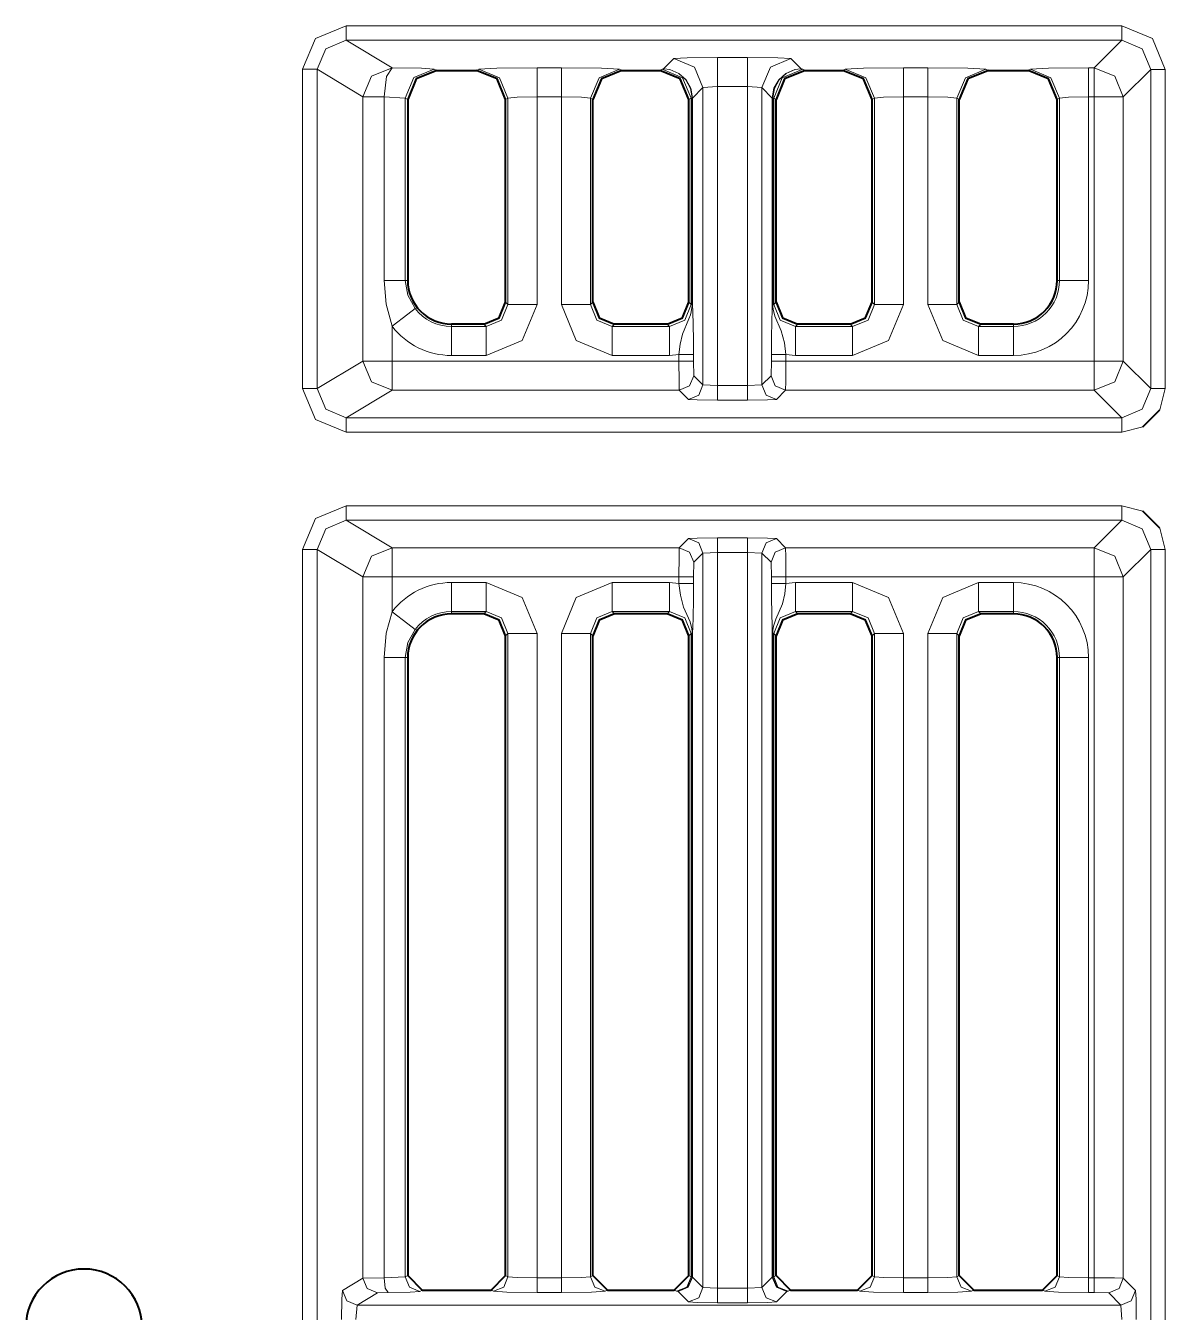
# Model space of a CAD drawing. Header units: millimetres. Extents: x 0 to 2941, y -405 to 1422.
# Drawn here: x 837.57 to 876.75, y 228.7 to 272.93 of the extents above; entities that cross this region are included whole.
import ezdxf

# ---------------------------------------------------------------- set-up
doc = ezdxf.new("R2010")
doc.units = ezdxf.units.MM
doc.layers.add('FINE', color=9, linetype='Continuous')
doc.layers.add('OUTLINE', color=7, linetype='Continuous')

msp = doc.modelspace()

# ---------------------------------------------------------------- linework, layer by layer
at = {"layer": 'FINE', "lineweight": 9}
for p, q in [((848.589, 272.928), (875.254, 272.928)), ((859.501, 271.443), (859.857, 271.799)), ((861.356, 271.837), (862.382, 271.837)), ((863.881, 271.799), (864.237, 271.443)), ((847.089, 260.452), (847.089, 271.429)), ((849.163, 270.484), (847.589, 271.429)), ((851.617, 271.436), (851.704, 271.393)), ((853.069, 271.393), (853.152, 271.434)), ((855.149, 271.484), (855.989, 271.484)), ((857.986, 271.434), (858.069, 271.393)), ((859.369, 271.393), (859.452, 271.434)), ((859.452, 271.434), (859.501, 271.443)), ((864.237, 271.443), (864.286, 271.434)), ((864.286, 271.434), (864.369, 271.393)), ((865.669, 271.393), (865.751, 271.434)), ((867.749, 271.484), (868.589, 271.484)), ((870.586, 271.434), (870.669, 271.393)), ((872.035, 271.393), (872.117, 271.434)), ((876.254, 271.428), (875.31, 270.484)), ((876.254, 260.453), (876.254, 271.428)), ((876.753, 271.428), (876.753, 260.453)), ((860.856, 270.799), (860.499, 270.442)), ((861.356, 270.838), (860.856, 270.799)), ((860.856, 260.582), (860.856, 270.799)), ((862.382, 260.556), (862.382, 270.838)), ((862.882, 270.799), (862.382, 270.838)), ((863.239, 270.442), (862.882, 270.799)), ((862.882, 270.799), (862.882, 260.582)), ((849.163, 261.397), (849.163, 270.484)), ((850.619, 270.437), (849.891, 270.484)), ((849.891, 264.172), (849.891, 270.484)), ((855.149, 270.484), (855.149, 263.34)), ((855.989, 270.484), (855.149, 270.484)), ((855.989, 263.34), (855.989, 270.484)), ((860.45, 270.435), (860.369, 270.394)), ((860.482, 270.446), (860.45, 270.435)), ((860.45, 263.34), (860.45, 270.435)), ((860.482, 270.442), (860.482, 270.446)), ((860.482, 263.34), (860.482, 270.442)), ((860.499, 270.442), (860.499, 263.34)), ((863.239, 270.442), (863.239, 270.448)), ((863.239, 263.34), (863.239, 270.442)), ((863.287, 270.435), (863.255, 270.446)), ((863.255, 270.446), (863.255, 270.442)), ((863.255, 270.442), (863.255, 263.34)), ((866.75, 270.435), (866.669, 270.394)), ((866.75, 263.34), (866.75, 270.435)), ((867.749, 270.484), (867.749, 263.34)), ((873.116, 270.435), (873.035, 270.394)), ((873.116, 264.172), (873.116, 270.435)), ((874.31, 270.484), (874.115, 270.484)), ((874.115, 270.484), (874.115, 264.172)), ((874.31, 261.397), (874.31, 270.484)), ((875.31, 270.484), (875.31, 261.397)), ((873.035, 264.172), (873.116, 264.172)), ((854.069, 263.421), (854.15, 263.34)), ((860.369, 263.421), (860.45, 263.34)), ((866.669, 263.421), (866.75, 263.34)), ((869.588, 263.34), (869.669, 263.421)), ((850.163, 262.595), (850.163, 261.397)), ((852.204, 262.673), (852.204, 262.591)), ((852.204, 262.591), (853.401, 262.591)), ((853.401, 262.591), (853.32, 262.673)), ((857.818, 262.673), (857.736, 262.591)), ((857.736, 262.591), (859.701, 262.591)), ((859.701, 262.591), (859.62, 262.673)), ((871.535, 262.591), (871.535, 262.673)), ((850.163, 261.397), (860.028, 261.397)), ((853.401, 261.592), (852.204, 261.592)), ((859.701, 261.592), (857.736, 261.592)), ((860.028, 261.623), (859.701, 261.592)), ((860.028, 261.397), (860.028, 261.623)), ((860.528, 261.623), (860.528, 261.397)), ((860.528, 261.397), (860.541, 260.897)), ((863.709, 261.623), (863.709, 261.397)), ((864.036, 261.592), (863.709, 261.623)), ((863.709, 261.397), (874.31, 261.397)), ((866.001, 261.592), (864.036, 261.592)), ((871.535, 261.592), (870.336, 261.592)), ((875.31, 261.397), (876.254, 260.453)), ((860.541, 260.897), (860.856, 260.582)), ((860.856, 260.582), (861.356, 260.556)), ((861.356, 260.556), (862.382, 260.556)), ((862.382, 260.556), (862.882, 260.582)), ((862.882, 260.582), (863.197, 260.897)), ((850.163, 260.397), (848.589, 259.453)), ((860.041, 260.397), (850.163, 260.397)), ((860.356, 260.082), (860.041, 260.397)), ((862.382, 260.056), (861.356, 260.056)), ((863.697, 260.397), (863.381, 260.082)), ((874.31, 260.397), (863.697, 260.397)), ((876.753, 260.453), (876.566, 259.726)), ((875.254, 256.427), (875.981, 256.239)), ((875.254, 255.927), (848.589, 255.927)), ((848.589, 255.927), (850.163, 254.984)), ((874.31, 254.984), (875.254, 255.927)), ((876.566, 255.655), (876.753, 254.928)), ((860.041, 254.984), (860.356, 255.299)), ((861.356, 255.324), (862.382, 255.324)), ((847.089, 200.202), (847.089, 254.928)), ((847.589, 254.928), (847.589, 200.202)), ((849.163, 253.984), (847.589, 254.928)), ((850.163, 254.984), (860.041, 254.984)), ((860.856, 254.799), (860.541, 254.484)), ((861.356, 254.825), (860.856, 254.799)), ((860.856, 229.558), (860.856, 254.799)), ((862.382, 254.825), (861.356, 254.825)), ((862.382, 229.532), (862.382, 254.825)), ((862.882, 254.799), (862.382, 254.825)), ((863.197, 254.484), (862.882, 254.799)), ((876.254, 254.928), (875.31, 253.984)), ((876.254, 200.203), (876.254, 254.928)), ((876.753, 254.928), (876.753, 200.348)), ((860.541, 254.484), (860.528, 253.984)), ((863.21, 253.984), (863.197, 254.484)), ((849.163, 229.873), (849.163, 253.984)), ((860.028, 253.984), (850.163, 253.984)), ((850.163, 253.984), (850.163, 252.786)), ((860.028, 253.758), (860.028, 253.984)), ((860.528, 253.984), (860.528, 253.758)), ((863.21, 253.758), (863.21, 253.984)), ((874.31, 229.886), (874.31, 253.984)), ((875.31, 253.984), (875.31, 229.873)), ((852.204, 253.789), (853.401, 253.789)), ((857.736, 253.789), (859.701, 253.789)), ((859.701, 253.789), (860.028, 253.758)), ((863.709, 253.758), (864.036, 253.789)), ((864.036, 253.789), (866.001, 253.789)), ((870.336, 253.789), (871.535, 253.789)), ((853.401, 252.79), (852.204, 252.79)), ((852.204, 252.79), (852.204, 252.708)), ((853.32, 252.708), (853.401, 252.79)), ((859.701, 252.79), (857.736, 252.79)), ((857.736, 252.79), (857.818, 252.708)), ((859.62, 252.708), (859.701, 252.79)), ((864.036, 252.79), (864.118, 252.708)), ((871.535, 252.79), (870.336, 252.79)), ((870.336, 252.79), (870.418, 252.708)), ((871.535, 252.708), (871.535, 252.79)), ((855.149, 252.041), (855.149, 229.886)), ((855.989, 229.886), (855.989, 252.041)), ((856.987, 252.041), (856.987, 229.923)), ((857.069, 251.96), (856.987, 252.041)), ((860.482, 229.915), (860.482, 252.041)), ((860.499, 252.041), (860.499, 229.915)), ((863.239, 229.915), (863.239, 252.041)), ((863.255, 252.041), (863.255, 229.915)), ((863.287, 252.041), (863.287, 229.923)), ((863.369, 251.96), (863.287, 252.041)), ((869.669, 251.96), (869.588, 252.041)), ((849.891, 229.885), (849.891, 251.208)), ((850.619, 251.208), (850.619, 229.921)), ((850.704, 251.208), (850.619, 251.208)), ((873.116, 251.208), (873.035, 251.208)), ((873.116, 229.923), (873.116, 251.208)), ((848.463, 229.453), (849.163, 229.873)), ((849.163, 229.873), (849.891, 229.885)), ((849.891, 229.885), (850.619, 229.921)), ((850.619, 229.921), (850.704, 229.964)), ((855.149, 229.886), (855.989, 229.886)), ((856.987, 229.923), (857.069, 229.964)), ((860.45, 229.923), (860.482, 229.915)), ((860.499, 229.915), (860.856, 229.558)), ((860.856, 229.558), (861.356, 229.532)), ((862.382, 229.532), (862.882, 229.558)), ((863.255, 229.915), (863.287, 229.923)), ((863.287, 229.923), (863.369, 229.964)), ((873.035, 229.964), (873.116, 229.923)), ((850.027, 229.385), (849.663, 229.373)), ((851.204, 229.464), (851.118, 229.421)), ((853.651, 229.423), (853.569, 229.464)), ((855.989, 229.386), (855.149, 229.386)), ((857.569, 229.464), (857.487, 229.423)), ((859.951, 229.423), (859.869, 229.464)), ((859.999, 229.415), (859.951, 229.423)), ((860.356, 229.058), (859.999, 229.415)), ((863.739, 229.415), (863.381, 229.058)), ((863.787, 229.423), (863.739, 229.415)), ((863.869, 229.464), (863.787, 229.423)), ((866.251, 229.423), (866.169, 229.464)), ((868.589, 229.386), (867.749, 229.386)), ((870.169, 229.464), (870.087, 229.423)), ((872.617, 229.423), (872.535, 229.464)), ((874.31, 229.386), (874.115, 229.386)), ((874.81, 229.373), (874.31, 229.386)), ((875.23, 228.953), (874.81, 229.373)), ((848.962, 228.953), (848.92, 228.453)), ((862.382, 229.033), (861.356, 229.033)), ((875.255, 228.453), (875.23, 228.953))]:
    msp.add_line(p, q, dxfattribs=at)
for points in [[(847.089, 271.429), (847.529, 272.489), (848.589, 272.928)], [(848.589, 272.928), (848.589, 272.579), (848.589, 272.428)], [(875.254, 272.428), (875.254, 272.579), (875.254, 272.928)], [(875.254, 272.928), (876.314, 272.488), (876.753, 271.428)], [(847.589, 271.429), (847.882, 272.135), (848.589, 272.428)], [(874.115, 271.484), (874.31, 271.484), (875.254, 272.428), (848.589, 272.428), (850.163, 271.484)], [(875.254, 272.428), (875.961, 272.135), (876.254, 271.428)], [(859.857, 271.799), (860.309, 271.826), (861.356, 271.837)], [(860.856, 270.799), (860.563, 271.506), (859.857, 271.799)], [(861.356, 270.838), (861.356, 271.536), (861.356, 271.837)], [(862.382, 270.838), (862.382, 271.536), (862.382, 271.837)], [(862.382, 271.837), (863.428, 271.826), (863.881, 271.799)], [(862.882, 270.799), (863.175, 271.506), (863.881, 271.799)], [(847.589, 271.429), (847.435, 271.429), (847.089, 271.429)], [(847.589, 271.429), (847.589, 260.452), (849.163, 261.397)], [(849.163, 270.484), (849.457, 271.191), (850.163, 271.484)], [(849.891, 270.484), (849.973, 271.182), (850.163, 271.484)], [(850.163, 271.484), (851.182, 271.466), (851.617, 271.436)], [(850.619, 270.437), (850.912, 271.143), (851.617, 271.436)], [(853.152, 271.434), (853.772, 271.47), (855.149, 271.484)], [(854.15, 270.435), (853.857, 271.141), (853.152, 271.434)], [(855.149, 270.484), (855.149, 271.182), (855.149, 271.484)], [(855.989, 270.484), (855.989, 271.182), (855.989, 271.484)], [(855.989, 271.484), (857.366, 271.47), (857.986, 271.434)], [(856.987, 270.435), (857.281, 271.141), (857.986, 271.434)], [(860.45, 270.435), (860.157, 271.141), (859.452, 271.434)], [(860.499, 270.442), (860.499, 270.448), (860.441, 270.777), (860.278, 271.069), (860.029, 271.291), (859.719, 271.419), (859.524, 271.443), (859.501, 271.443)], [(860.482, 270.446), (860.426, 270.775), (860.266, 271.066), (860.021, 271.289), (859.716, 271.418), (859.524, 271.443), (859.501, 271.443)], [(863.255, 270.446), (863.244, 270.447), (863.239, 270.448), (863.297, 270.777), (863.459, 271.069), (863.709, 271.291), (864.019, 271.419), (864.213, 271.443), (864.237, 271.443)], [(863.255, 270.446), (863.312, 270.775), (863.471, 271.066), (863.717, 271.289), (864.022, 271.418), (864.214, 271.443), (864.237, 271.443)], [(863.287, 270.435), (863.581, 271.141), (864.286, 271.434)], [(865.751, 271.434), (866.372, 271.47), (867.749, 271.484)], [(866.75, 270.435), (866.457, 271.141), (865.751, 271.434)], [(867.749, 270.484), (867.749, 271.182), (867.749, 271.484)], [(868.589, 270.484), (868.589, 271.182), (868.589, 271.484)], [(868.589, 271.484), (869.966, 271.47), (870.586, 271.434)], [(869.588, 270.435), (869.88, 271.141), (870.586, 271.434)], [(872.117, 271.434), (872.738, 271.47), (874.115, 271.484)], [(872.117, 271.434), (872.823, 271.141), (873.116, 270.435)], [(874.115, 271.484), (874.115, 271.182), (874.115, 270.484)], [(874.31, 271.484), (874.31, 271.182), (874.31, 270.484)], [(874.31, 271.484), (875.017, 271.191), (875.31, 270.484)], [(876.753, 271.428), (876.404, 271.428), (876.254, 271.428)], [(862.382, 270.838), (861.356, 270.838), (861.356, 260.556)], [(849.891, 270.484), (849.379, 270.484), (849.163, 270.484)], [(850.704, 270.394), (850.619, 270.437), (850.619, 264.172), (850.704, 264.172)], [(854.15, 263.34), (854.15, 270.435), (854.069, 270.394)], [(855.149, 270.484), (854.461, 270.47), (854.15, 270.435)], [(856.987, 270.435), (856.677, 270.47), (855.989, 270.484)], [(857.069, 270.394), (856.987, 270.435), (856.987, 263.34), (857.069, 263.421)], [(860.482, 270.446), (860.494, 270.447), (860.499, 270.448)], [(860.499, 270.442), (860.494, 270.442), (860.482, 270.442)], [(863.255, 270.442), (863.244, 270.442), (863.239, 270.442)], [(863.369, 270.394), (863.287, 270.435), (863.287, 263.34), (863.369, 263.421)], [(867.749, 270.484), (867.06, 270.47), (866.75, 270.435)], [(868.589, 263.34), (868.589, 270.484), (867.749, 270.484)], [(869.588, 270.435), (869.277, 270.47), (868.589, 270.484)], [(869.669, 270.394), (869.588, 270.435), (869.588, 263.34)], [(874.115, 270.484), (873.426, 270.47), (873.116, 270.435)], [(875.31, 270.484), (875.008, 270.484), (874.31, 270.484)], [(850.619, 264.172), (850.401, 264.172), (849.891, 264.172)], [(850.163, 262.595), (849.959, 263.352), (849.891, 264.172)], [(850.619, 264.172), (850.702, 263.669), (850.953, 263.205)], [(874.115, 264.172), (873.426, 264.172), (873.116, 264.172)], [(850.953, 263.205), (850.707, 263.015), (850.163, 262.595)], [(853.401, 262.591), (853.932, 262.809), (854.15, 263.34)], [(855.149, 263.34), (854.637, 262.104), (853.401, 261.592)], [(855.149, 263.34), (854.461, 263.34), (854.15, 263.34)], [(856.987, 263.34), (856.677, 263.34), (855.989, 263.34)], [(857.736, 261.592), (856.5, 262.104), (855.989, 263.34)], [(856.987, 263.34), (857.206, 262.809), (857.736, 262.591)], [(859.701, 262.591), (860.232, 262.809), (860.45, 263.34)], [(860.028, 261.623), (860.071, 261.987), (860.149, 262.33), (860.374, 262.848), (860.425, 262.985), (860.454, 263.091), (860.477, 263.237), (860.482, 263.307), (860.482, 263.34)], [(860.482, 263.34), (860.461, 263.34), (860.45, 263.34)], [(860.482, 263.34), (860.494, 263.34), (860.499, 263.34)], [(860.499, 263.34), (860.499, 263.328), (860.499, 263.3), (860.5, 263.241), (860.502, 263.192), (860.505, 263.117), (860.519, 262.624), (860.526, 262.153), (860.528, 261.623)], [(863.21, 261.623), (863.213, 262.215), (863.222, 262.763), (863.235, 263.171), (863.238, 263.279), (863.239, 263.313), (863.239, 263.34)], [(863.239, 263.34), (863.244, 263.34), (863.255, 263.34)], [(863.287, 263.34), (863.277, 263.34), (863.255, 263.34), (863.258, 263.27), (863.267, 263.183), (863.327, 262.943), (863.548, 262.443), (863.659, 262.03), (863.709, 261.623)], [(863.287, 263.34), (863.506, 262.809), (864.036, 262.591)], [(866.001, 262.591), (866.532, 262.809), (866.75, 263.34)], [(867.749, 263.34), (867.237, 262.104), (866.001, 261.592)], [(867.749, 263.34), (867.06, 263.34), (866.75, 263.34)], [(868.589, 263.34), (869.277, 263.34), (869.588, 263.34)], [(870.336, 261.592), (869.1, 262.104), (868.589, 263.34)], [(869.588, 263.34), (869.806, 262.809), (870.336, 262.591)], [(852.204, 262.591), (852.204, 262.281), (852.204, 261.592)], [(853.401, 262.591), (853.401, 262.281), (853.401, 261.592)], [(857.736, 262.591), (857.736, 262.281), (857.736, 261.592)], [(859.701, 262.591), (859.701, 262.281), (859.701, 261.592)], [(864.118, 262.673), (864.036, 262.591), (866.001, 262.591), (865.92, 262.673)], [(864.036, 262.591), (864.036, 262.281), (864.036, 261.592)], [(866.001, 262.591), (866.001, 262.281), (866.001, 261.592)], [(870.418, 262.673), (870.336, 262.591), (871.535, 262.591)], [(870.336, 261.592), (870.336, 262.281), (870.336, 262.591)], [(871.535, 261.592), (871.535, 262.281), (871.535, 262.591)], [(849.163, 261.397), (849.471, 261.397), (850.163, 261.397)], [(850.163, 260.397), (849.457, 260.69), (849.163, 261.397)], [(850.163, 260.397), (850.163, 260.699), (850.163, 261.397)], [(860.028, 261.623), (860.377, 261.623), (860.528, 261.623)], [(860.028, 261.397), (860.377, 261.397), (860.528, 261.397)], [(860.041, 260.397), (860.032, 260.699), (860.028, 261.397)], [(863.197, 260.897), (863.21, 261.397), (863.21, 261.623)], [(863.21, 261.623), (863.361, 261.623), (863.709, 261.623)], [(863.21, 261.397), (863.361, 261.397), (863.709, 261.397)], [(863.709, 261.397), (863.706, 260.699), (863.697, 260.397)], [(875.31, 261.397), (875.017, 260.69), (874.31, 260.397)], [(874.31, 260.397), (874.31, 260.699), (874.31, 261.397)], [(874.31, 261.397), (875.008, 261.397), (875.31, 261.397)], [(860.041, 260.397), (860.394, 260.544), (860.541, 260.897)], [(860.356, 260.082), (860.71, 260.228), (860.856, 260.582)], [(861.356, 260.056), (861.356, 260.207), (861.356, 260.556)], [(862.382, 260.056), (862.382, 260.207), (862.382, 260.556)], [(862.882, 260.582), (863.028, 260.228), (863.381, 260.082)], [(863.197, 260.897), (863.343, 260.544), (863.697, 260.397)], [(847.589, 260.452), (847.435, 260.452), (847.089, 260.452)], [(848.589, 258.954), (847.529, 259.392), (847.089, 260.452)], [(847.589, 260.452), (847.882, 259.746), (848.589, 259.453)], [(848.589, 259.453), (875.254, 259.453), (874.31, 260.397)], [(861.356, 260.056), (860.658, 260.064), (860.356, 260.082)], [(863.381, 260.082), (863.08, 260.064), (862.382, 260.056)], [(875.254, 259.453), (875.961, 259.746), (876.254, 260.453)], [(876.753, 260.453), (876.404, 260.453), (876.254, 260.453)], [(848.589, 258.954), (848.589, 259.303), (848.589, 259.453)], [(875.254, 258.954), (875.254, 259.303), (875.254, 259.453)], [(875.981, 259.141), (875.254, 258.954), (848.589, 258.954)], [(847.089, 254.928), (847.529, 255.988), (848.589, 256.427), (875.254, 256.427)], [(848.589, 256.427), (848.589, 256.078), (848.589, 255.927)], [(875.254, 256.427), (875.254, 256.078), (875.254, 255.927)], [(848.589, 255.927), (847.882, 255.635), (847.589, 254.928)], [(876.254, 254.928), (875.961, 255.635), (875.254, 255.927)], [(860.356, 255.299), (860.658, 255.317), (861.356, 255.324)], [(860.856, 254.799), (860.71, 255.152), (860.356, 255.299)], [(861.356, 254.825), (861.356, 255.174), (861.356, 255.324)], [(862.382, 254.825), (862.382, 255.174), (862.382, 255.324)], [(862.382, 255.324), (863.08, 255.317), (863.381, 255.299)], [(862.882, 254.799), (863.028, 255.152), (863.381, 255.299)], [(863.381, 255.299), (863.697, 254.984), (874.31, 254.984)], [(847.589, 254.928), (847.435, 254.928), (847.089, 254.928)], [(849.163, 253.984), (849.457, 254.69), (850.163, 254.984)], [(850.163, 254.984), (850.163, 254.682), (850.163, 253.984)], [(860.028, 253.984), (860.032, 254.682), (860.041, 254.984)], [(860.541, 254.484), (860.394, 254.837), (860.041, 254.984)], [(861.356, 254.825), (861.356, 229.532), (862.382, 229.532)], [(862.882, 254.799), (862.882, 229.558), (863.239, 229.915)], [(863.197, 254.484), (863.343, 254.837), (863.697, 254.984)], [(863.697, 254.984), (863.706, 254.682), (863.709, 253.984)], [(874.31, 254.984), (875.017, 254.691), (875.31, 253.984)], [(874.31, 254.984), (874.31, 254.682), (874.31, 253.984)], [(876.753, 254.928), (876.404, 254.928), (876.254, 254.928)], [(850.163, 253.984), (849.471, 253.984), (849.163, 253.984)], [(860.528, 253.984), (860.377, 253.984), (860.028, 253.984)], [(863.21, 253.984), (863.361, 253.984), (863.709, 253.984)], [(874.31, 253.984), (863.709, 253.984), (863.709, 253.758)], [(875.31, 253.984), (875.008, 253.984), (874.31, 253.984)], [(852.204, 253.789), (852.204, 253.1), (852.204, 252.79)], [(853.401, 253.789), (853.401, 253.1), (853.401, 252.79)], [(853.401, 253.789), (854.637, 253.277), (855.149, 252.041)], [(855.989, 252.041), (856.5, 253.277), (857.736, 253.789)], [(857.736, 253.789), (857.736, 253.1), (857.736, 252.79)], [(859.701, 253.789), (859.701, 253.1), (859.701, 252.79)], [(860.528, 253.758), (860.377, 253.758), (860.028, 253.758)], [(860.482, 252.041), (860.48, 252.111), (860.471, 252.198), (860.411, 252.437), (860.19, 252.937), (860.078, 253.351), (860.028, 253.758)], [(860.528, 253.758), (860.525, 253.166), (860.516, 252.618), (860.503, 252.21), (860.5, 252.102), (860.499, 252.068), (860.499, 252.041)], [(863.21, 253.758), (863.361, 253.758), (863.709, 253.758)], [(863.239, 252.041), (863.239, 252.054), (863.238, 252.081), (863.237, 252.14), (863.236, 252.189), (863.233, 252.263), (863.219, 252.757), (863.212, 253.227), (863.21, 253.758)], [(863.709, 253.758), (863.666, 253.394), (863.589, 253.051), (863.364, 252.533), (863.313, 252.396), (863.284, 252.289), (863.26, 252.143), (863.256, 252.074), (863.255, 252.041)], [(864.036, 253.789), (864.036, 253.1), (864.036, 252.79)], [(866.001, 253.789), (866.001, 253.1), (866.001, 252.79)], [(866.001, 253.789), (867.237, 253.277), (867.749, 252.041)], [(868.589, 252.041), (869.1, 253.277), (870.336, 253.789)], [(870.336, 252.79), (870.336, 253.1), (870.336, 253.789)], [(871.535, 252.79), (871.535, 253.1), (871.535, 253.789)], [(849.891, 251.208), (849.962, 252.044), (850.163, 252.786)], [(850.163, 252.786), (850.707, 252.365), (850.953, 252.176)], [(854.15, 252.041), (853.932, 252.572), (853.401, 252.79)], [(857.736, 252.79), (857.206, 252.572), (856.987, 252.041)], [(860.45, 252.041), (860.232, 252.572), (859.701, 252.79)], [(864.036, 252.79), (863.506, 252.572), (863.287, 252.041)], [(865.92, 252.708), (866.001, 252.79), (864.036, 252.79)], [(866.75, 252.041), (866.532, 252.572), (866.001, 252.79)], [(870.336, 252.79), (869.806, 252.572), (869.588, 252.041)], [(850.953, 252.176), (850.706, 251.721), (850.619, 251.208)], [(854.069, 229.964), (854.15, 229.923), (854.15, 252.041), (854.069, 251.96)], [(855.149, 252.041), (854.461, 252.041), (854.15, 252.041)], [(856.987, 252.041), (856.677, 252.041), (855.989, 252.041)], [(860.369, 229.964), (860.45, 229.923), (860.45, 252.041), (860.369, 251.96)], [(860.482, 252.041), (860.461, 252.041), (860.45, 252.041)], [(860.499, 252.041), (860.494, 252.041), (860.482, 252.041)], [(863.239, 252.041), (863.244, 252.041), (863.255, 252.041)], [(863.287, 252.041), (863.277, 252.041), (863.255, 252.041)], [(866.669, 229.964), (866.75, 229.923), (866.75, 252.041), (866.669, 251.96)], [(867.749, 252.041), (867.06, 252.041), (866.75, 252.041)], [(867.749, 252.041), (867.749, 229.886), (868.589, 229.886), (868.589, 252.041)], [(869.588, 252.041), (869.277, 252.041), (868.589, 252.041)], [(869.588, 252.041), (869.588, 229.923), (869.669, 229.964)], [(850.619, 251.208), (850.401, 251.208), (849.891, 251.208)], [(873.116, 251.208), (873.426, 251.208), (874.115, 251.208)], [(874.115, 251.208), (874.115, 229.886), (874.31, 229.886)], [(849.163, 229.873), (849.31, 229.52), (849.663, 229.373)], [(849.891, 229.885), (849.932, 229.536), (850.027, 229.385)], [(850.619, 229.921), (850.765, 229.568), (851.118, 229.421)], [(854.15, 229.923), (854.004, 229.57), (853.651, 229.423)], [(854.15, 229.923), (854.461, 229.897), (855.149, 229.886)], [(855.149, 229.886), (855.149, 229.537), (855.149, 229.386)], [(855.989, 229.886), (856.677, 229.897), (856.987, 229.923)], [(855.989, 229.886), (855.989, 229.537), (855.989, 229.386)], [(856.987, 229.923), (857.134, 229.57), (857.487, 229.423)], [(860.45, 229.923), (860.304, 229.57), (859.951, 229.423)], [(860.482, 229.915), (860.34, 229.563), (859.999, 229.415)], [(860.499, 229.915), (860.352, 229.562), (859.999, 229.415)], [(860.856, 229.558), (860.71, 229.204), (860.356, 229.058)], [(860.482, 229.915), (860.494, 229.915), (860.499, 229.915)], [(861.356, 229.532), (861.356, 229.183), (861.356, 229.033)], [(862.382, 229.532), (862.382, 229.183), (862.382, 229.033)], [(862.882, 229.558), (863.028, 229.204), (863.381, 229.058)], [(863.239, 229.915), (863.385, 229.562), (863.739, 229.415)], [(863.239, 229.915), (863.244, 229.915), (863.255, 229.915)], [(863.255, 229.915), (863.398, 229.563), (863.739, 229.415)], [(863.287, 229.923), (863.434, 229.57), (863.787, 229.423)], [(866.75, 229.923), (866.604, 229.57), (866.251, 229.423)], [(866.75, 229.923), (867.06, 229.897), (867.749, 229.886)], [(867.749, 229.386), (867.749, 229.537), (867.749, 229.886)], [(868.589, 229.886), (869.277, 229.897), (869.588, 229.923)], [(868.589, 229.386), (868.589, 229.537), (868.589, 229.886)], [(870.087, 229.423), (869.734, 229.57), (869.588, 229.923)], [(872.617, 229.423), (872.969, 229.57), (873.116, 229.923)], [(873.116, 229.923), (873.426, 229.897), (874.115, 229.886)], [(874.115, 229.386), (874.115, 229.537), (874.115, 229.886)], [(874.31, 229.386), (874.31, 229.537), (874.31, 229.886)], [(874.31, 229.886), (875.008, 229.882), (875.31, 229.873)], [(874.81, 229.373), (875.163, 229.52), (875.31, 229.873)], [(875.31, 229.873), (875.73, 229.453), (875.748, 229.151), (875.755, 228.453)], [(848.42, 228.453), (848.433, 229.151), (848.463, 229.453)], [(848.463, 229.453), (848.609, 229.1), (848.962, 228.953)], [(849.663, 229.373), (848.962, 228.953), (875.23, 228.953)], [(851.118, 229.421), (850.792, 229.399), (850.027, 229.385)], [(855.149, 229.386), (854.116, 229.397), (853.651, 229.423)], [(857.487, 229.423), (857.021, 229.397), (855.989, 229.386)], [(867.749, 229.386), (866.716, 229.397), (866.251, 229.423)], [(870.087, 229.423), (869.621, 229.397), (868.589, 229.386)], [(874.115, 229.386), (873.082, 229.397), (872.617, 229.423)], [(875.23, 228.953), (875.583, 229.1), (875.73, 229.453)], [(861.356, 229.033), (860.658, 229.04), (860.356, 229.058)], [(863.381, 229.058), (863.08, 229.04), (862.382, 229.033)]]:
    msp.add_lwpolyline(points, dxfattribs=at)
for points in [[(871.535, 262.591, 0.414214), (873.116, 264.172)], [(871.535, 261.592, 0.414204), (874.115, 264.172)], [(850.953, 263.205, 0.232253), (852.204, 262.591)], [(850.163, 262.595, 0.23223), (852.204, 261.592)], [(852.204, 253.788, 0.232236), (850.163, 252.786)], [(874.115, 251.208, 0.414204), (871.535, 253.788)], [(852.204, 252.79, 0.232235), (850.953, 252.175)], [(873.116, 251.208, 0.414214), (871.535, 252.79)]]:
    msp.add_lwpolyline(points, format="xyb", dxfattribs=at)
at = {"layer": 'OUTLINE', "lineweight": 40}
for p, q in [((851.704, 271.393), (853.069, 271.393)), ((858.069, 271.393), (859.369, 271.393)), ((864.369, 271.393), (865.669, 271.393)), ((870.669, 271.393), (872.035, 271.393)), ((854.069, 263.421), (854.069, 270.394)), ((857.069, 263.421), (857.069, 270.394)), ((863.369, 263.421), (863.369, 270.394)), ((869.669, 263.421), (869.669, 270.394)), ((853.32, 262.673), (852.204, 262.673)), ((859.62, 262.673), (857.818, 262.673)), ((865.92, 262.673), (864.118, 262.673)), ((871.535, 262.673), (870.418, 262.673)), ((875.981, 259.141), (876.566, 259.726)), ((876.566, 255.655), (875.981, 256.239)), ((853.32, 252.708), (852.204, 252.708)), ((859.62, 252.708), (857.818, 252.708)), ((865.92, 252.708), (864.118, 252.708)), ((871.535, 252.708), (870.418, 252.708)), ((854.069, 229.964), (854.069, 251.96)), ((857.069, 229.964), (857.069, 251.96)), ((860.369, 229.964), (860.369, 251.96)), ((863.369, 229.964), (863.369, 251.96)), ((866.669, 229.964), (866.669, 251.96)), ((869.669, 229.964), (869.669, 251.96)), ((850.704, 251.208), (850.704, 229.964)), ((873.035, 229.964), (873.035, 251.208)), ((850.704, 229.964), (851.204, 229.464)), ((853.569, 229.464), (854.069, 229.964)), ((857.069, 229.964), (857.569, 229.464)), ((859.869, 229.464), (860.369, 229.964)), ((863.369, 229.964), (863.869, 229.464)), ((866.169, 229.464), (866.669, 229.964)), ((869.669, 229.964), (870.169, 229.464)), ((872.535, 229.464), (873.035, 229.964)), ((851.204, 229.464), (853.569, 229.464)), ((857.569, 229.464), (859.869, 229.464)), ((863.869, 229.464), (866.169, 229.464)), ((870.169, 229.464), (872.535, 229.464))]:
    msp.add_line(p, q, dxfattribs=at)
for points in [[(851.704, 271.393), (850.997, 271.101), (850.704, 270.394), (850.704, 264.172)], [(854.069, 270.394), (853.776, 271.101), (853.069, 271.393)], [(858.069, 271.393), (857.362, 271.101), (857.069, 270.394)], [(860.369, 263.421), (860.369, 270.394), (860.076, 271.101), (859.369, 271.393)], [(864.369, 271.393), (863.662, 271.101), (863.369, 270.394)], [(866.669, 263.421), (866.669, 270.394), (866.376, 271.101), (865.669, 271.393)], [(870.669, 271.393), (869.962, 271.101), (869.669, 270.394)], [(853.32, 262.673), (853.849, 262.892), (854.069, 263.421)], [(857.069, 263.421), (857.288, 262.892), (857.818, 262.673)], [(859.62, 262.673), (860.15, 262.892), (860.369, 263.421)], [(863.369, 263.421), (863.588, 262.892), (864.118, 262.673)], [(865.92, 262.673), (866.45, 262.892), (866.669, 263.421)], [(869.669, 263.421), (869.888, 262.892), (870.418, 262.673)], [(854.069, 251.96), (853.849, 252.489), (853.32, 252.708)], [(857.818, 252.708), (857.288, 252.489), (857.069, 251.96)], [(860.369, 251.96), (860.15, 252.489), (859.62, 252.708)], [(864.118, 252.708), (863.588, 252.489), (863.369, 251.96)], [(866.669, 251.96), (866.45, 252.489), (865.92, 252.708)], [(870.418, 252.708), (869.888, 252.489), (869.669, 251.96)]]:
    msp.add_lwpolyline(points, dxfattribs=at)
for points in [[(871.535, 262.672, 0.414214), (873.035, 264.172), (873.035, 270.394), (872.742, 271.101), (872.035, 271.393)], [(850.704, 264.172, 0.414214), (852.204, 262.672)], [(852.204, 252.708, 0.414214), (850.704, 251.208)], [(873.035, 251.208, 0.414214), (871.535, 252.708)]]:
    msp.add_lwpolyline(points, format="xyb", dxfattribs=at)
msp.add_lwpolyline([(841.566, 228.19, 0.414201), (839.567, 230.19, 0.414226), (837.567, 228.19, 0.414226), (839.567, 226.191, 0.414201)], format="xyb", close=True, dxfattribs=at)

doc.saveas('drawing.dxf')
